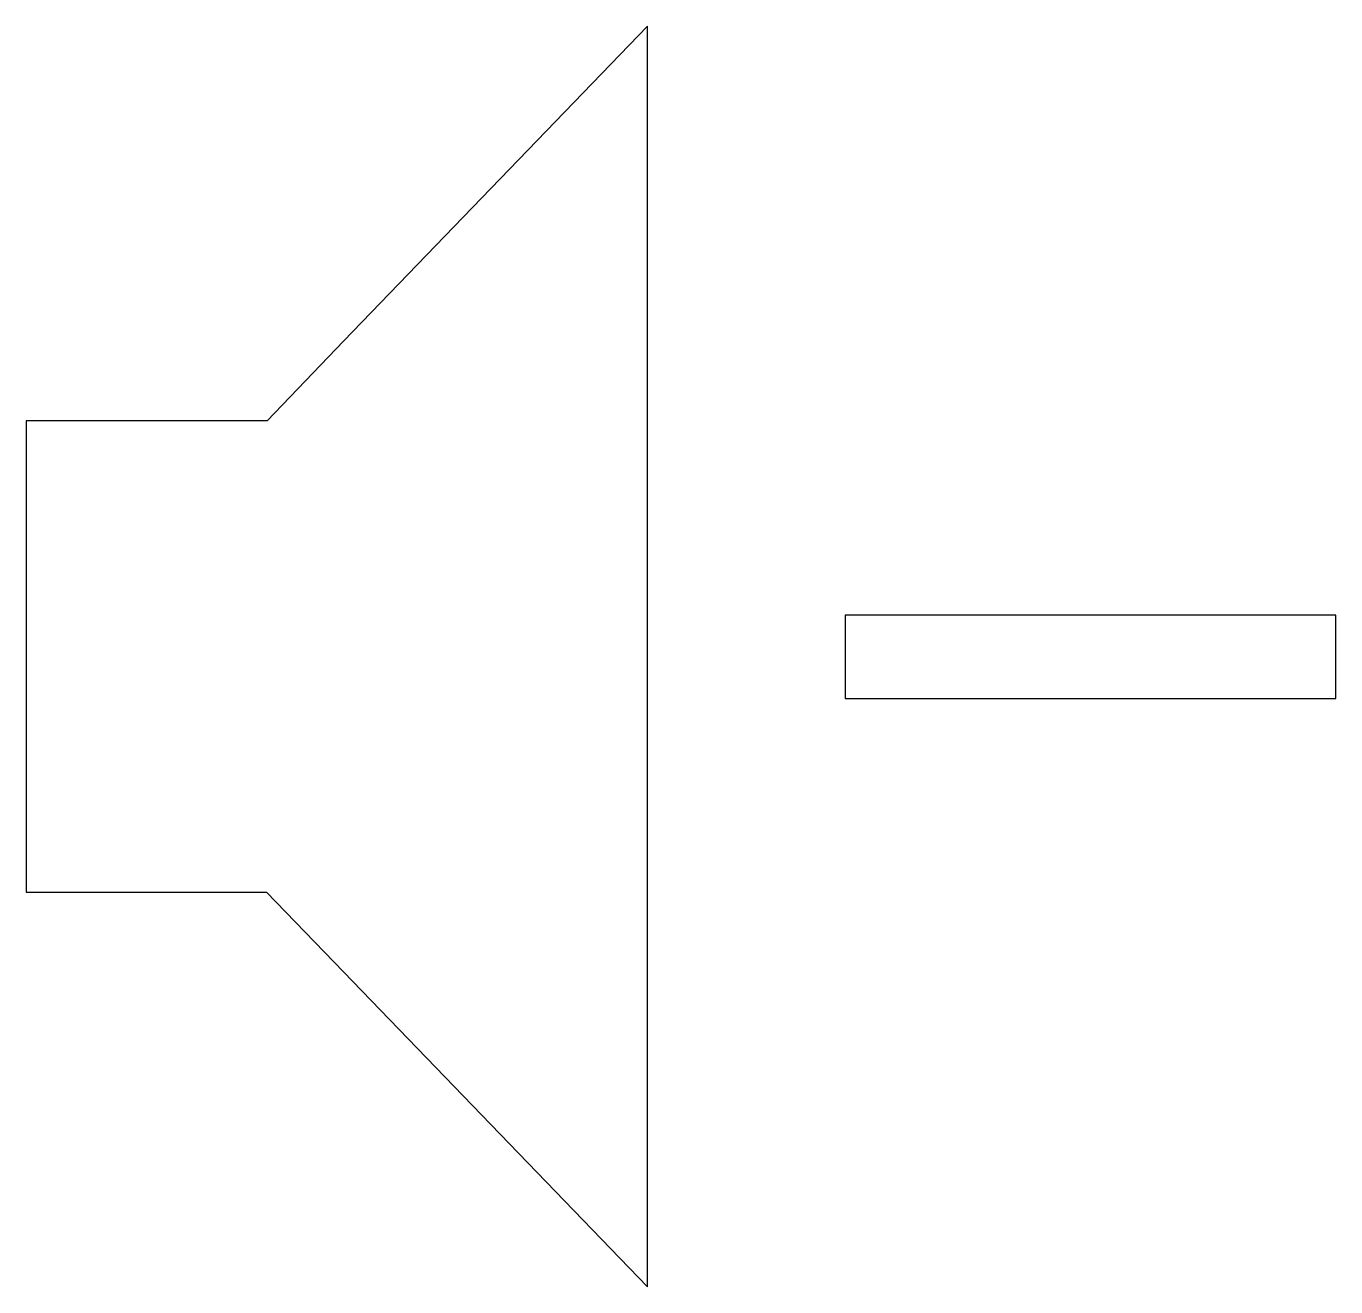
# Model space of a CAD drawing. Extents: x 1.1 to 39.6, y 1.4 to 38.6.
import ezdxf

# ---------------------------------------------------------------- set-up
doc = ezdxf.new("R2010")
doc.units = 0
doc.layers.add('VolumeDown', color=7, linetype='CONTINUOUS')

msp = doc.modelspace()

# ---------------------------------------------------------------- linework, layer by layer
at = {"layer": 'VolumeDown', "color": 7}
for points in [[(19.35, 38.564804), (10.4, 29.289764), (8.15, 26.939764), (1.05, 26.939764), (1.05, 13.064804), (8.125, 13.064804), (10.4, 10.714724), (19.35, 1.439764), (19.35, 19.989764), (19.35, 38.564804), (19.35, 38.564804)], [(25.175, 21.214724), (25.175, 18.764804), (39.625, 18.764804), (39.625, 21.214724), (25.175, 21.214724), (25.175, 21.214724)]]:
    msp.add_lwpolyline(points, dxfattribs=at)

doc.saveas('drawing.dxf')
